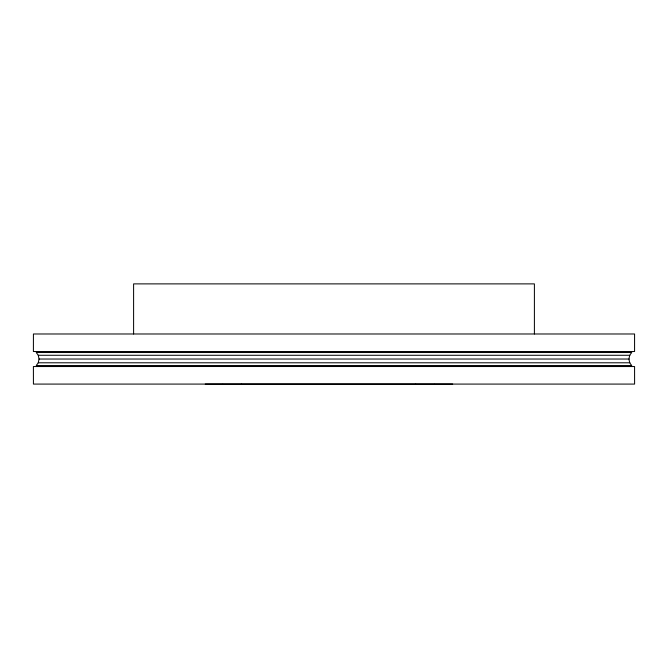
<?xml version="1.0" encoding="UTF-8"?>
<svg xmlns="http://www.w3.org/2000/svg" width="668" height="668" viewBox="0 0 668 668"><rect width="100%" height="100%" fill="white"/><g stroke="black" fill="none" stroke-linecap="round" stroke-linejoin="round"><path stroke-width="1" d="M38.285 362.791L39.036 359.033L38.285 355.276L36.222 352.529L631.778 352.529C628.162 355.919 628.162 362.148 631.778 365.538L36.222 365.538L38.285 362.791L629.715 362.791M222.636 384.083L205.251 384.083M241.131 384.083L223.112 384.083M415.621 384.083L241.457 384.083M434.367 384.083L415.939 384.083M452.687 384.083L434.835 384.083M38.285 355.276L629.715 355.276M39.036 359.033L628.964 359.033M534.4 333.983L534.4 283.883L133.6 283.883L133.6 333.983M298.696 351.518L33.4 351.518L33.425 333.983L634.575 333.983L634.575 351.518L298.696 351.518M219.037 366.515L33.4 366.548L33.425 384.083L634.6 384.083L634.575 366.548L219.037 366.515"/></g></svg>
